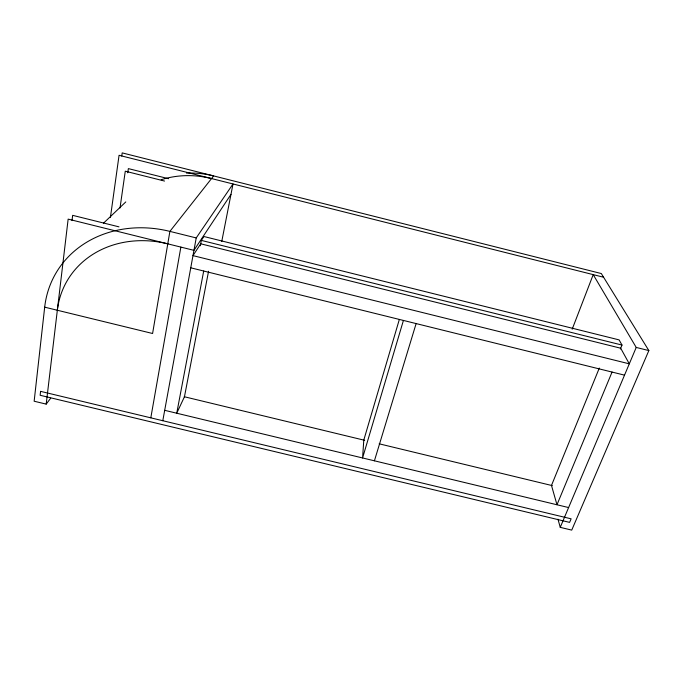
<?xml version="1.0" encoding="UTF-8"?>
<svg xmlns="http://www.w3.org/2000/svg" width="683" height="683" viewBox="0 0 683 683"><rect width="100%" height="100%" fill="white"/><g stroke="black" fill="none" stroke-linecap="round" stroke-linejoin="round"><path stroke-width="1.02" d="M186.502 173.106A90.976 82.66 31.4 0 1 213.625 175.915L169.888 231.383A111.688 97.49 27.7 0 0 44.685 307.162L34.15 401.228L46.196 404.114L50.713 398.172M46.196 404.114L68.146 219.115L193.946 250.345L230.974 194.39M72.014 220.618L72.654 215.341L118.97 226.85M110.424 217.373L119.064 155.289L603.584 277.238M121.753 156.057L122.197 152.89L601.313 273.55L648.85 350.575L571.731 530.11L560.248 527.353L557.968 519.191M120.012 207.991L125.279 171.194L164.543 181.055M127.755 172.808L128.361 168.607L168.65 178.733M150.806 417.842L180.867 247.101M162.793 420.719L196.217 237.932L233.014 183.966L221.753 241.475M200.341 245.769L201.34 240.399L203.901 236.506L619.114 339.895L622 345.06L620.369 348.996M203.696 271.023L176.735 413.224L184.453 396.772L208.563 271.245M399.282 319.653L363.791 440.091L362.579 457.969L403.422 320.438M374.412 460.812L416.126 323.58M572.192 329.189L593.211 274.626L636.223 347.434L648.85 350.575M599.307 368.069L551.488 485.434L556.978 504.763L612.053 372.064M560.248 527.353L636.223 347.434M103.543 223.145L125.792 201.929M184.239 396.721L364.662 440.304M379.176 443.813L552.342 485.639M164.697 410.321L568.606 507.563M44.685 307.162L152.591 333.5L169.888 231.383L196.217 237.932M201.34 240.399L622 345.06M190.753 267.813L624.518 375.146M161.179 179.723A91.966 83.411 31.2 0 1 211.542 178.562M57.329 310.253A98.625 86.067 27.7 0 1 167.779 243.848M40.587 391.359L40.135 395.278L569.596 522.384L571.116 518.824L40.587 391.359M200.708 243.797L192.982 255.621L629.299 363.834L620.693 348.219L200.708 243.797"/></g></svg>
